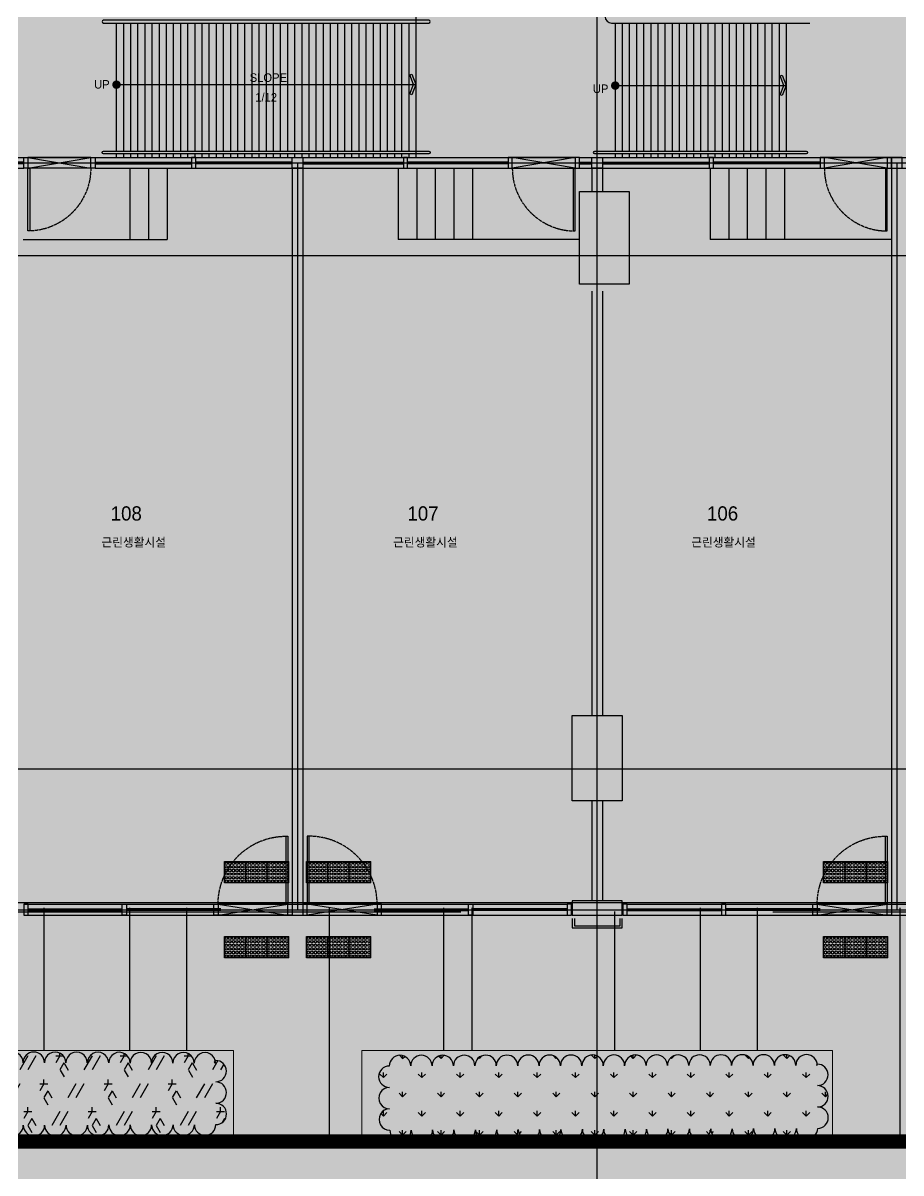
# Model space of a CAD drawing. Header units: millimetres. Extents: x -223175 to 287756, y -120611 to 352956.
# Drawn here: x 132575 to 144884, y 249763 to 265894 of the extents above; entities that cross this region are included whole.
import ezdxf
from ezdxf.enums import TextEntityAlignment as Align

# ---------------------------------------------------------------- set-up
doc = ezdxf.new("R2010")
doc.units = ezdxf.units.MM
doc.header["$LTSCALE"] = 50
for name, pattern in [('CENTER2', [1.125, 0.75, -0.125, 0.125, -0.125]), ('XREF 평면도$0$CEN', [62, 60, -1, 0, -1]), ('XREF 평면도$0$CENTER', [50.8, 31.75, -6.35, 6.35, -6.35]), ('XREF 평면도$0$DASHEDX2', [38.1, 25.4, -12.7]), ('XREF 평면도$0$HIDDEN', [0.375, 0.25, -0.125]), ('XREF 평면도$0$PHANTOM', [25, 20, -1, 1, -1, 1, -1])]:
    doc.linetypes.add(name, pattern=pattern)
for name, color, linetype in [('A-TEXT-1', 3, 'Continuous'), ('I-CL-OPEN', 1, 'Continuous'), ('I-FL-DOOR', 4, 'Continuous'), ('I-SOLID(제외영역)', 253, 'Continuous'), ('XREF 평면도$0$0-조경ha', 251, 'Continuous'), ('XREF 평면도$0$_관목_Out', 8, 'Continuous'), ('XREF 평면도$0$_관목_Plant', 42, 'Continuous'), ('XREF 평면도$0$A_GE_SYM', 7, 'Continuous'), ('XREF 평면도$0$CEN', 1, 'XREF 평면도$0$CEN'), ('XREF 평면도$0$CENTER', 14, 'XREF 평면도$0$CENTER'), ('XREF 평면도$0$CON', 2, 'Continuous'), ('XREF 평면도$0$F_HAT', 8, 'Continuous'), ('XREF 평면도$0$FIN', 11, 'Continuous'), ('XREF 평면도$0$SITE', 1, 'XREF 평면도$0$PHANTOM'), ('XREF 평면도$0$STAIR', 5, 'Continuous'), ('XREF 평면도$0$wal1', 4, 'Continuous'), ('XREF 평면도$0$WG', 4, 'Continuous'), ('XREF 평면도$0$WID', 4, 'Continuous'), ('XREF 평면도$0$건축한계선', 2, 'XREF 평면도$0$DASHEDX2'), ('XREF 평면도$0$재료분리대', 9, 'Continuous'), ('XREF 평면도$0$점자경고블럭', 7, 'Continuous'), ('XREF 평면도$0$점자블럭', 8, 'Continuous'), ('XREF 평면도$0$점자유도블럭', 7, 'Continuous'), ('XREF 평면도$0$타일', 8, 'Continuous')]:
    doc.layers.add(name, color=color, linetype=linetype)
doc.layers.add('XREF 평면도$0$0-조경pl', color=6, linetype='Continuous', lineweight=0)
doc.styles.add('YE-TEXT', font='HY울릉도l.ttf')

# ---------------------------------------------------------------- blocks, each defined once
blk = doc.blocks.new('XREF 평면도$0$1층조경')
at = {"layer": 'XREF 평면도$0$_관목_Plant'}
h = blk.add_hatch(dxfattribs=at)
h.set_pattern_fill('HWANGMAE', color=256, scale=600, style=0)
h.set_pattern_definition([(240, (-71433.1, -101284.7), (675, -389.7114), [112.5, -337.5]), (300, (-71433.13, -101284.68), (675, -389.71143), [112.5, -787.3728]), (0, (-71489.38, -101284.68), (225, 389.71143), [112.5, -787.5]), (90, (-71433.13, -101284.68), (-225, 1169.13428), [60, -1498.8449]), (300, (-71489.44, -101382.2), (675, -389.71143), [112.5, -787.3728]), (240, (-71376.8, -101382.2), (675, -389.7114), [112.5, -337.5]), (240, (-70983.1, -101284.7), (675, -389.7114), [225.1269, -224.8728]), (240, (-70870.5, -101284.7), (675, -389.7114), [225.1269, -224.8728])])
edge = h.paths.add_edge_path()
edge.add_arc((63693, 149918), 150, 359.8265, 179.8265)
edge.add_arc((63393, 149919), 150, 359.8265, 179.8265)
edge.add_arc((63093, 149920), 150, 359.8265, 179.8265)
edge.add_arc((62793, 149920), 150, 359.8265, 179.8265)
edge.add_arc((62493, 149921), 150, 359.8265, 179.8265)
edge.add_arc((62193, 149922), 150, 359.8265, 179.8265)
edge.add_arc((61893, 149923), 150, 359.8265, 179.8265)
edge.add_arc((61593, 149924), 150, 359.8265, 179.8265)
edge.add_arc((61293, 149925), 150, 359.8265, 179.8265)
edge.add_arc((60993, 149926), 150, 359.8265, 179.8265)
edge.add_arc((60693, 149927), 150, 359.8265, 179.8265)
edge.add_arc((60393, 149928), 150, 359.8265, 179.8265)
edge.add_arc((60093, 149929), 150, 359.8265, 179.8265)
edge.add_arc((59793, 149930), 150, 359.8265, 179.8265)
edge.add_arc((59493, 149930), 150, 359.8265, 179.8265)
edge.add_arc((59193, 149931), 150, 359.8265, 179.8265)
edge.add_arc((58893, 149932), 150, 359.8265, 179.8265)
edge.add_arc((58593, 149933), 150, 359.8265, 179.8265)
edge.add_arc((58293, 149934), 150, 359.8265, 179.8265)
edge.add_arc((57993, 149935), 150, 359.8265, 179.8265)
edge.add_arc((57693, 149936), 150, 359.8265, 179.8265)
edge.add_arc((57543, 149786), 150, 90.168, 270.168)
edge.add_arc((57544, 149486), 150, 90.168, 270.168)
edge.add_arc((57545, 149186), 150, 90.168, 270.168)
edge.add_arc((57695, 149037), 150, 180.1918, 0.1918)
edge.add_arc((57995, 149038), 150, 180.1918, 0.1918)
edge.add_arc((58295, 149039), 150, 180.1918, 0.1918)
edge.add_arc((58595, 149040), 150, 180.1918, 0.1918)
edge.add_arc((58895, 149041), 150, 180.1918, 0.1918)
edge.add_arc((59195, 149042), 150, 180.1918, 0.1918)
edge.add_arc((59495, 149043), 150, 180.1918, 0.1918)
edge.add_arc((59795, 149044), 150, 180.1918, 0.1918)
edge.add_arc((60095, 149045), 150, 180.1918, 0.1918)
edge.add_arc((60395, 149046), 150, 180.1918, 0.1918)
edge.add_arc((60695, 149047), 150, 180.1918, 0.1918)
edge.add_arc((60995, 149048), 150, 180.1918, 0.1918)
edge.add_arc((61295, 149049), 150, 180.1918, 0.1918)
edge.add_arc((61595, 149050), 150, 180.1918, 0.1918)
edge.add_arc((61895, 149051), 150, 180.1918, 0.1918)
edge.add_arc((62195, 149052), 150, 180.1918, 0.1918)
edge.add_arc((62495, 149053), 150, 180.1918, 0.1918)
edge.add_arc((62795, 149054), 150, 180.1918, 0.1918)
edge.add_arc((63095, 149055), 150, 180.1918, 0.1918)
edge.add_arc((63395, 149056), 150, 180.1918, 0.1918)
edge.add_arc((63695, 149057), 150, 180.1918, 0.1918)
edge.add_arc((63845, 149207), 150, 270.1754, 90.1754)
edge.add_arc((63844, 149507), 150, 270.1754, 90.1754)
edge.add_arc((63843, 149807), 150, 270.1754, 90.1754)
edge.add_arc((63843, 149937), 20.1, 90.1754, 270.1754)
h = blk.add_hatch(dxfattribs=at)
h.set_pattern_fill('GRASS', color=256, scale=15, style=0)
h.set_pattern_definition([(90, (-71433.13, -101284.68), (-269.4075, 269.4075), [71.4375, -467.3775]), (45, (-71433.13, -101284.68), (-269.4077, 269.4077), [71.4375, -309.5625]), (135, (-71433.13, -101284.68), (-269.4077, -269.4077), [71.4375, -309.5625])])
edge = h.paths.add_edge_path()
edge.add_arc((72127, 149888), 150, 0.0866, 180.0866)
edge.add_arc((71827, 149888), 150, 0.0866, 180.0866)
edge.add_arc((71527, 149887), 150, 0.0866, 180.0866)
edge.add_arc((71227, 149887), 150, 0.0866, 180.0866)
edge.add_arc((70927, 149887), 150, 0.0866, 180.0866)
edge.add_arc((70627, 149886), 150, 0.0866, 180.0866)
edge.add_arc((70327, 149886), 150, 0.0866, 180.0866)
edge.add_arc((70027, 149885), 150, 0.0866, 180.0866)
edge.add_arc((69727, 149885), 150, 0.0866, 180.0866)
edge.add_arc((69427, 149884), 150, 0.0866, 180.0866)
edge.add_arc((69127, 149884), 150, 0.0866, 180.0866)
edge.add_arc((68827, 149883), 150, 0.0866, 180.0866)
edge.add_arc((68527, 149883), 150, 0.0866, 180.0866)
edge.add_arc((68227, 149882), 150, 0.0866, 180.0866)
edge.add_arc((67927, 149882), 150, 0.0866, 180.0866)
edge.add_arc((67627, 149882), 150, 0.0866, 180.0866)
edge.add_arc((67327, 149881), 150, 0.0866, 180.0866)
edge.add_arc((67027, 149881), 150, 0.0866, 180.0866)
edge.add_arc((66727, 149880), 150, 0.0866, 180.0866)
edge.add_arc((66427, 149880), 150, 0.0866, 180.0866)
edge.add_arc((66278, 149729), 150, 90.3993, 270.3993)
edge.add_arc((66281, 149429), 150, 90.3993, 270.3993)
edge.add_arc((66283, 149129), 150, 90.3993, 270.3993)
edge.add_arc((66434, 148980), 150, 180.245, 0.245)
edge.add_arc((66734, 148981), 150, 180.245, 0.245)
edge.add_arc((67034, 148983), 150, 180.245, 0.245)
edge.add_arc((67334, 148984), 150, 180.245, 0.245)
edge.add_arc((67634, 148985), 150, 180.245, 0.245)
edge.add_arc((67934, 148987), 150, 180.245, 0.245)
edge.add_arc((68234, 148988), 150, 180.245, 0.245)
edge.add_arc((68534, 148989), 150, 180.245, 0.245)
edge.add_arc((68834, 148990), 150, 180.245, 0.245)
edge.add_arc((69134, 148992), 150, 180.245, 0.245)
edge.add_arc((69434, 148993), 150, 180.245, 0.245)
edge.add_arc((69734, 148994), 150, 180.245, 0.245)
edge.add_arc((70034, 148996), 150, 180.245, 0.245)
edge.add_arc((70334, 148997), 150, 180.245, 0.245)
edge.add_arc((70634, 148998), 150, 180.245, 0.245)
edge.add_arc((70934, 148999), 150, 180.245, 0.245)
edge.add_arc((71234, 149001), 150, 180.245, 0.245)
edge.add_arc((71534, 149002), 150, 180.245, 0.245)
edge.add_arc((71834, 149003), 150, 180.245, 0.245)
edge.add_arc((72134, 149005), 150, 180.245, 0.245)
edge.add_arc((72283, 149155), 150, 270.4037, 90.4037)
edge.add_arc((72280, 149455), 150, 270.4037, 90.4037)
edge.add_arc((72278, 149755), 150, 270.4037, 90.4037)
edge.add_arc((72277, 149897), 8.29, 90.4037, 270.4037)
at = {"layer": 'XREF 평면도$0$0-조경ha'}
for p, q in [((61436, 152097), (61436, 150097)), ((62636, 152097), (62636, 150097)), ((63436, 152097), (63436, 150097)), ((65436, 152097), (65436, 148820)), ((67036, 152097), (67036, 150097)), ((67436, 152097), (67436, 150097)), ((69436, 152047), (69436, 150097)), ((70636, 152097), (70636, 150097)), ((71436, 152097), (71436, 150097)), ((73436, 152097), (73436, 148820))]:
    blk.add_line(p, q, dxfattribs=at)
at = {"layer": 'XREF 평면도$0$0-조경pl'}
for points in [[(57354, 148820), (64092, 148820), (64092, 150097), (57354, 150097)], [(65892, 148820), (72492, 148820), (72492, 150097), (65892, 150097)]]:
    blk.add_lwpolyline(points, close=True, dxfattribs=at)
at = {"layer": 'XREF 평면도$0$_관목_Out'}
blk.add_lwpolyline([(60845, 149047, 1), (61145, 149048, 1), (61445, 149049, 1), (61745, 149050, 1), (62045, 149051, 1), (62345, 149052, 1), (62645, 149053, 1), (62945, 149054, 1), (63245, 149055, 1), (63545, 149056, 1), (63845, 149057, 1), (63845, 149057, 1), (63845, 149357, 1), (63844, 149657, 1), (63843, 149957, 1), (63843, 149917, 1), (63543, 149918, 1), (63243, 149919, 1), (62943, 149920, 1), (62643, 149921, 1), (62343, 149922, 1), (62043, 149923, 1), (61743, 149924, 1), (61443, 149925, 1), (61143, 149925, 1), (60843, 149926, 1)], format="xyb", dxfattribs=at)
blk.add_lwpolyline([(72277, 149889, 1), (71977, 149888, 1), (71677, 149888, 1), (71377, 149887, 1), (71077, 149887, 1), (70777, 149886, 1), (70477, 149886, 1), (70177, 149885, 1), (69877, 149885, 1), (69577, 149884, 1), (69277, 149884, 1), (68977, 149884, 1), (68677, 149883, 1), (68377, 149883, 1), (68077, 149882, 1), (67777, 149882, 1), (67477, 149881, 1), (67177, 149881, 1), (66877, 149880, 1), (66577, 149880, 1), (66277, 149879, 1), (66277, 149879, 1), (66279, 149579, 1), (66282, 149279, 1), (66284, 148980, 1), (66284, 148980, 1), (66584, 148981, 1), (66884, 148982, 1), (67184, 148983, 1), (67484, 148985, 1), (67784, 148986, 1), (68084, 148987, 1), (68384, 148988, 1), (68684, 148990, 1), (68984, 148991, 1), (69284, 148992, 1), (69584, 148994, 1), (69884, 148995, 1), (70184, 148996, 1), (70484, 148997, 1), (70784, 148999, 1), (71084, 149000, 1), (71384, 149001, 1), (71684, 149003, 1), (71984, 149004, 1), (72284, 149005, 1), (72284, 149005, 1), (72281, 149305, 1), (72279, 149605, 1), (72277, 149905, 1)], format="xyb", close=True, dxfattribs=at)
blk = doc.blocks.new('XREF 평면도$0$2층근생문')
at = {"layer": 'I-CL-OPEN'}
blk.add_lwpolyline([(0, 60), (0, 1040), (150, 60), (150, 1040), (0, 60)], dxfattribs=at)
at = {"layer": 'I-FL-DOOR', "color": 4, "linetype": 'Continuous'}
blk.add_lwpolyline([(0, 85), (-955, 85), (-955, 60), (0, 60), (0, 85)], dxfattribs=at)
at = {"layer": 'I-FL-DOOR', "color": 1, "linetype": 'CENTER2', "lineweight": -3}
blk.add_arc((0, 85), 955, 90, 180, dxfattribs=at)
at = {"layer": 'XREF 평면도$0$WID'}
for points in [[(0, 1100), (0, 1040), (150, 1040), (150, 1100)], [(0, 60), (0, 0), (150, 0), (150, 60)]]:
    blk.add_lwpolyline(points, close=True, dxfattribs=at)
at = {"layer": 'XREF 평면도$0$재료분리대'}
for p, q in [((0, 1040), (0, 60)), ((150, 60), (150, 1040))]:
    blk.add_line(p, q, dxfattribs=at)
blk = doc.blocks.new('XREF 평면도$0$A$C19973816')
at = {"layer": 'XREF 평면도$0$점자경고블럭', "color": 12}
for p, q in [((0, 300), (0, 0)), ((0, 300), (300, 300)), ((300, 300), (300, 0)), ((300, 0), (0, 0))]:
    blk.add_line(p, q, dxfattribs=at)
at = {"layer": 'XREF 평면도$0$점자경고블럭', "color": 253}
for centre in [(25, 275), (25, 225), (25, 175), (75, 275), (75, 225), (75, 175), (125, 275), (125, 225), (125, 175), (175, 275), (175, 225), (175, 175), (225, 275), (225, 225), (225, 175), (275, 275), (275, 225), (275, 175), (25, 125), (25, 75), (25, 25), (75, 125), (75, 75), (75, 25), (125, 125), (125, 75), (125, 25), (175, 125), (175, 75), (175, 25), (225, 125), (225, 75), (225, 25), (275, 125), (275, 75), (275, 25)]:
    blk.add_circle(centre, 17.5, dxfattribs=at)
blk = doc.blocks.new('XREF 평면도$0$장애인점자블럭')
at = {"layer": 'XREF 평면도$0$점자유도블럭', "xscale": -1, "rotation": 180}
blk.add_blockref('XREF 평면도$0$A$C19973816', (0, 0), dxfattribs=at)
blk = doc.blocks.new('XREF 평면도$0$근생문')
at = {"layer": 'I-CL-OPEN'}
blk.add_lwpolyline([(127404, 231303), (128284, 231303), (127404, 231153), (128284, 231153), (127404, 231303)], dxfattribs=at)
at = {"layer": 'I-FL-DOOR', "color": 4, "linetype": 'Continuous'}
blk.add_lwpolyline([(128259, 231153), (128259, 230273), (128284, 230273), (128284, 231153), (128259, 231153)], dxfattribs=at)
at = {"layer": 'I-FL-DOOR', "color": 1, "linetype": 'CENTER2', "lineweight": -3}
blk.add_arc((128284, 231153), 880, 180, 268.3721, dxfattribs=at)
at = {"layer": 'XREF 평면도$0$WID'}
for points in [[(127344, 231153), (127404, 231153), (127404, 231303), (127344, 231303)], [(128284, 231153), (128344, 231153), (128344, 231303), (128284, 231303)]]:
    blk.add_lwpolyline(points, close=True, dxfattribs=at)
at = {"layer": 'XREF 평면도$0$재료분리대'}
for p, q in [((128284, 231303), (127404, 231303)), ((127404, 231153), (128284, 231153))]:
    blk.add_line(p, q, dxfattribs=at)

msp = doc.modelspace()

# ---------------------------------------------------------------- hatches: boundary and pattern name
at = {"layer": 'I-SOLID(제외영역)', "ltscale": 0.5}
h = msp.add_hatch(color=253, dxfattribs=at)
h.dxf.hatch_style = 1
h.paths.add_polyline_path([(107817.9932, 312724.6809), (107817.9932, 244617.0602), (184614.5896, 244617.0602), (184614.5896, 312724.6809)])
h.paths.add_polyline_path([(143274.9138, 271631.6924), (140474.9138, 271631.6924), (140474.9138, 278831.6924), (143274.9138, 278831.6924), (143274.9138, 284356.6924), (147974.9138, 284356.6924), (147974.9138, 283111.6924), (148824.9138, 283111.6924), (148824.9138, 278581.6924), (146104.9138, 278581.6924), (146104.9138, 278331.6924), (154149.9138, 278331.6924), (154149.9138, 276381.6924), (166174.9138, 276381.6924), (166174.9138, 273881.6924), (154149.9138, 273881.6924), (154149.9138, 272131.6924), (145764.9138, 272131.6924), (145764.9138, 271881.6924), (148624.9138, 271881.6924), (148574.9138, 271756.6924), (148574.9138, 267351.6924), (147974.9138, 267351.6924), (147974.9138, 266231.6924), (145564.9138, 266231.6924), (145564.9138, 265981.6924), (143274.9138, 265981.6924), (143274.9138, 266231.6924)], flags=16)
h.paths.add_polyline_path([(132374.9138, 271631.6924), (137044.9138, 271631.6924), (137044.9138, 270991.6924), (137274.9138, 270991.6924), (137274.9138, 269231.6924), (138074.9138, 269231.6924), (138074.9138, 265981.6924), (133724.9138, 265981.6924), (133724.9138, 269031.6924), (132374.9138, 269031.6924)], flags=16)
at = {"layer": 'XREF 평면도$0$A_GE_SYM'}
for points in [[(133885.5362, 265088.6206, 1), (133885.5362, 264968.6206, 1)], [(138051.3952, 265031.6924), (137998.0736, 265164.9964), (138024.8138, 265175.6924), (138082.4138, 265031.6924), (138024.8138, 264887.6924), (137998.0736, 264898.3885)], [(140878.0362, 265076.1206, 1), (140878.0362, 264956.1206, 1)], [(143243.8952, 265019.1924), (143190.5736, 265152.4964), (143217.3138, 265163.1924), (143274.9138, 265019.1924), (143217.3138, 264875.1924), (143190.5736, 264885.8885)]]:
    msp.add_hatch(color=256, dxfattribs=at).paths.add_polyline_path(points)
at = {"layer": 'XREF 평면도$0$F_HAT', "ltscale": 10}
h = msp.add_hatch(dxfattribs=at)
h.set_pattern_fill('EARTH', color=256, scale=200, style=0)
h.set_pattern_definition([(0, (-162118.8, 210702.1), (1270, 1270), [1270, -1270]), (0, (-162118.8, 211178.4), (1270, 1270), [1270, -1270]), (0, (-162118.8, 211654.6), (1270, 1270), [1270, -1270]), (90, (-161960.1, 211813.4), (-1270, 1270), [1270, -1270]), (90, (-161483.8, 211813.4), (-1270, 1270), [1270, -1270]), (90, (-161007.6, 211813.4), (-1270, 1270), [1270, -1270])])
edge = h.paths.add_edge_path()
edge.add_arc((122303.7168, 296707.3663), 6000, 90, 180, ccw=False)
edge.add_line((122303.7168, 302707.3663), (165827.6734, 302707.3663))
edge.add_arc((165827.6734, 296707.3663), 6000, 7.60009137, 90, ccw=False)
edge.add_line((171774.9654, 297500.9141), (172788.1157, 290234.6073))
edge.add_line((172788.1157, 290234.6073), (178227.6237, 258587.7343))
edge.add_line((178227.6237, 258587.7343), (179127.1938, 254142.4001))
edge.add_arc((169203.4195, 252731.001), 10023.6392, 270.05453158, 8.09454977, ccw=False)
edge.add_line((169212.9595, 242707.3663), (169212.9595, 242607.3663))
edge.add_line((169212.9595, 242607.3663), (122303.7168, 242607.3663))
edge.add_line((122303.7168, 247707.3663), (122303.7168, 242707.3663))
edge.add_arc((122303.7168, 248707.3663), 6000, 180, 270, ccw=False)
edge.add_line((116303.7168, 248707.3663), (116309.7336, 266200.3281))
edge.add_arc((122288.1993, 266344.9108), 5980.2137, 125.6384541, 181.385366, ccw=False)
edge.add_line((118803.7168, 271205.0896), (118803.7168, 254450.007))
edge.add_line((118803.7168, 254450.007), (123023.5841, 250204.7065))
edge.add_line((123023.5841, 250204.7065), (171064.5974, 250204.7065))
edge.add_line((171064.5974, 250204.7065), (176114.5896, 256405.3162))
edge.add_line((176114.5896, 256405.3162), (169292.7739, 297201.4016))
edge.add_line((169292.7739, 297201.4016), (165913.8508, 300207.3663))
edge.add_line((165913.8508, 300207.3663), (123023.5841, 300226.1632))
edge.add_line((123023.5841, 300226.1632), (118808.5174, 295969.5262))
edge.add_line((118808.5174, 295969.5262), (118803.7168, 279258.2952))
edge.add_arc((122339.6839, 284163.5339), 6046.8529, 183.43849468, 234.21385338, ccw=False)
edge.add_line((116303.7168, 283800.8616), (116303.7168, 296707.3663))

# ---------------------------------------------------------------- linework, layer by layer
for p, q in [((133882.4138, 265893.6924), (133882.4138, 264094.6924)), ((138082.4138, 265981.6924), (138082.4138, 264006.6924)), ((140874.9138, 265893.6924), (140874.9138, 264094.6924)), ((143274.9138, 265893.6924), (143274.9138, 264094.6924)), ((133882.4138, 265031.6924), (138082.4138, 265031.6924)), ((140874.9138, 265019.1924), (143274.9138, 265019.1924)), ((133882.4138, 264056.6924), (133882.4138, 264006.6924)), ((140874.9138, 264056.6924), (140874.9138, 264006.6924)), ((143274.9138, 264056.6924), (143274.9138, 264006.6924)), ((134074.9138, 263856.6924), (134074.9138, 262856.6924)), ((134334.9138, 263856.6924), (134334.9138, 262856.6924)), ((134594.9138, 263856.6924), (134594.9138, 262856.6924)), ((137834.9138, 263856.6924), (137834.9138, 262856.6924)), ((138094.9138, 263856.6924), (138094.9138, 262856.6924)), ((138354.9138, 263856.6924), (138354.9138, 262856.6924)), ((138614.9138, 263856.6924), (138614.9138, 262856.6924)), ((138874.9138, 263856.6924), (138874.9138, 262856.6924)), ((142209.9138, 263856.6924), (142209.9138, 262856.6924)), ((142469.9138, 263856.6924), (142469.9138, 262856.6924)), ((142729.9138, 263856.6924), (142729.9138, 262856.6924)), ((142989.9138, 263856.6924), (142989.9138, 262856.6924)), ((143249.9138, 263856.6924), (143249.9138, 262856.6924)), ((132574.9138, 262856.6924), (134594.9138, 262856.6924)), ((140374.9138, 262856.6924), (137834.9138, 262856.6924)), ((144749.9138, 262856.6924), (142209.9138, 262856.6924))]:
    msp.add_line(p, q)
at = {"color": 3, "linetype": 'XREF 평면도$0$HIDDEN', "ltscale": 700, "elevation": 0.0001}
msp.add_lwpolyline([(124684.9153, 297041.6924), (164964.9153, 297041.6924), (164964.9153, 294226.6924), (166664.9153, 294226.6924), (166664.9153, 256236.6924), (164964.9153, 256236.6924), (164964.9153, 253421.6924), (124684.9153, 253421.6924), (124684.9153, 256236.6924), (122984.9153, 256236.6924), (122984.9153, 294226.6924), (124684.9153, 294226.6924)], close=True, dxfattribs=at)
at = {"layer": 'XREF 평면도$0$A_GE_SYM'}
for p, q in [((137998.0736, 265164.9964), (138024.8138, 265175.6924)), ((138051.3952, 265031.6924), (137998.0736, 265164.9964)), ((137998.0736, 264898.3885), (138051.3952, 265031.6924)), ((138024.8138, 265175.6924), (138082.4138, 265031.6924)), ((138082.4138, 265031.6924), (138024.8138, 264887.6924)), ((143190.5736, 265152.4964), (143217.3138, 265163.1924)), ((143243.8952, 265019.1924), (143190.5736, 265152.4964)), ((143217.3138, 265163.1924), (143274.9138, 265019.1924)), ((138024.8138, 264887.6924), (137998.0736, 264898.3885)), ((143190.5736, 264885.8885), (143243.8952, 265019.1924)), ((143217.3138, 264875.1924), (143190.5736, 264885.8885)), ((143274.9138, 265019.1924), (143217.3138, 264875.1924))]:
    msp.add_line(p, q, dxfattribs=at)
at = {"layer": 'XREF 평면도$0$CEN', "color": 1, "ltscale": 300}
for p, q in [((140624.9138, 244704.7065), (140624.9138, 305726.1632)), ((140624.9138, 244704.7065), (140624.9138, 305726.1632)), ((113279.1227, 262631.6924), (181614.5896, 262631.6924)), ((113279.1227, 262631.6924), (181614.5896, 262631.6924)), ((113279.1227, 255431.6924), (181614.5896, 255431.6924)), ((113279.1227, 255431.6924), (181614.5896, 255431.6924)), ((113279.1227, 253556.6924), (181614.5896, 253556.6924))]:
    msp.add_line(p, q, dxfattribs=at)
at = {"layer": 'XREF 평면도$0$CENTER', "linetype": 'Continuous'}
for p, q in [((123549.9138, 263931.6924), (166099.9138, 263931.6924)), ((136424.9138, 263931.6924), (136424.9138, 253456.6924)), ((144824.9138, 263931.6924), (144824.9138, 253456.6924)), ((124899.5017, 253456.6924), (164749.9138, 253456.6924))]:
    msp.add_line(p, q, dxfattribs=at)
at = {"layer": 'XREF 평면도$0$CON'}
for points in [[(141074.9138, 263531.6924), (141074.9138, 262231.6924), (140374.9138, 262231.6924), (140374.9138, 263531.6924)], [(140274.9138, 256181.6924), (140974.9138, 256181.6924), (140974.9138, 254981.6924), (140274.9138, 254981.6924)], [(140274.9138, 253381.6924), (140974.9138, 253381.6924), (140974.9138, 253581.6924), (140274.9138, 253581.6924)]]:
    msp.add_lwpolyline(points, close=True, dxfattribs=at)
at = {"layer": 'XREF 평면도$0$FIN'}
for points in [[(140274.9138, 253331.6924), (140274.9138, 253201.6924), (140974.9138, 253201.6924), (140974.9138, 253331.6924)], [(140304.9138, 253331.6924), (140304.9138, 253231.6924), (140944.9138, 253231.6924), (140944.9138, 253331.6924)]]:
    msp.add_lwpolyline(points, dxfattribs=at)
at = {"layer": 'XREF 평면도$0$SITE', "color": 1, "ltscale": 300, "const_width": 200}
msp.add_lwpolyline([(123023.5841, 300226.1632), (118779.1227, 295981.7019), (118779.1227, 254449.1679), (123023.5841, 250204.7065), (171064.5974, 250204.7065), (176114.5896, 256405.3162, -0.0165654568), (169283.2711, 297268.2216), (165920.9421, 300226.1632)], format="xyb", close=True, dxfattribs=at)
at = {"layer": 'XREF 평면도$0$STAIR'}
msp.add_line((140824.9138, 265893.6924), (143605.9138, 265893.6924), dxfattribs=at)
for points in [[(133701.4138, 265893.6924), (138263.4138, 265893.6924, 1), (138263.4138, 265931.6924), (133701.4138, 265931.6924, 1)], [(133701.4138, 264094.6924), (138263.4138, 264094.6924, -1), (138263.4138, 264056.6924), (133701.4138, 264056.6924, -1)], [(140593.9138, 264094.6924), (143555.9138, 264094.6924, -1), (143555.9138, 264056.6924), (140593.9138, 264056.6924, -1)]]:
    msp.add_lwpolyline(points, format="xyb", close=True, dxfattribs=at)
msp.add_arc((140824.9138, 265981.6924), 88, 180, 270, dxfattribs=at)
at = {"layer": 'XREF 평면도$0$wal1', "linetype": 'XREF 평면도$0$HIDDEN', "ltscale": 1000}
for p, q in [((136349.9138, 263856.6924), (136349.9138, 253531.6924)), ((136499.9138, 263856.6924), (136499.9138, 253531.6924)), ((140549.9138, 263856.6924), (140549.9138, 263531.6924)), ((140699.9138, 263856.6924), (140699.9138, 263531.6924)), ((144749.9138, 263856.6924), (144749.9138, 253531.6924)), ((140549.9138, 262131.6924), (140549.9138, 256181.6924)), ((140699.9138, 262131.6924), (140699.9138, 256181.6924)), ((140549.9138, 254981.6924), (140549.9138, 253581.6924)), ((140699.9138, 254981.6924), (140699.9138, 253581.6924))]:
    msp.add_line(p, q, dxfattribs=at)
at = {"layer": 'XREF 평면도$0$WG', "color": 105}
for p, q in [((132584.9138, 263943.6924), (132299.9138, 263943.6924)), ((132584.9138, 263919.6924), (132299.9138, 263919.6924)), ((133584.9138, 263943.6924), (134937.4138, 263943.6924)), ((133584.9138, 263919.6924), (134937.4138, 263919.6924)), ((136349.9138, 263943.6924), (134997.4138, 263943.6924)), ((136349.9138, 263919.6924), (134997.4138, 263919.6924)), ((136499.9138, 263943.6924), (137907.4138, 263943.6924)), ((136499.9138, 263919.6924), (137907.4138, 263919.6924)), ((139374.9138, 263943.6924), (137967.4138, 263943.6924)), ((139374.9138, 263919.6924), (137967.4138, 263919.6924)), ((140374.9138, 263943.6924), (140549.9138, 263943.6924)), ((140374.9138, 263919.6924), (140549.9138, 263919.6924)), ((140699.9138, 263943.6924), (142194.9138, 263943.6924)), ((140699.9138, 263919.6924), (142194.9138, 263919.6924)), ((143749.9138, 263943.6924), (142254.9138, 263943.6924)), ((143749.9138, 263919.6924), (142254.9138, 263919.6924)), ((132644.9138, 253468.6924), (133967.4138, 253468.6924)), ((132644.9138, 253444.6924), (133967.4138, 253444.6924)), ((135349.9138, 253468.6924), (134027.4138, 253468.6924)), ((135349.9138, 253444.6924), (134027.4138, 253444.6924)), ((137499.9138, 253468.6924), (138822.4138, 253468.6924)), ((137499.9138, 253444.6924), (138822.4138, 253444.6924)), ((140204.9138, 253468.6924), (138882.4138, 253468.6924)), ((140204.9138, 253444.6924), (138882.4138, 253444.6924)), ((141044.9138, 253468.6924), (142367.4138, 253468.6924)), ((141044.9138, 253444.6924), (142367.4138, 253444.6924)), ((143749.9138, 253468.6924), (142427.4138, 253468.6924)), ((143749.9138, 253444.6924), (142427.4138, 253444.6924))]:
    msp.add_line(p, q, dxfattribs=at)
at = {"layer": 'XREF 평면도$0$WID'}
for p, q in [((123624.9138, 264006.6924), (132584.9138, 264006.6924)), ((133584.9138, 264006.6924), (140314.9138, 264006.6924)), ((140374.9138, 264006.6924), (148949.9138, 264006.6924)), ((123624.9138, 263856.6924), (132584.9138, 263856.6924)), ((133584.9138, 263856.6924), (140314.9138, 263856.6924)), ((140374.9138, 263856.6924), (148949.9138, 263856.6924)), ((132584.9138, 253531.6924), (140204.9138, 253531.6924)), ((141044.9138, 253531.6924), (148604.9138, 253531.6924)), ((132584.9138, 253381.6924), (140204.9138, 253381.6924)), ((141044.9138, 253381.6924), (148604.9138, 253381.6924))]:
    msp.add_line(p, q, dxfattribs=at)
for points in [[(134937.4138, 264006.6924), (134937.4138, 263856.6924), (134997.4138, 263856.6924), (134997.4138, 264006.6924)], [(136499.9138, 263856.6924), (136349.9138, 263856.6924), (136349.9138, 264006.6924), (136499.9138, 264006.6924)], [(137907.4138, 264006.6924), (137907.4138, 263856.6924), (137967.4138, 263856.6924), (137967.4138, 264006.6924)], [(140699.9138, 263856.6924), (140549.9138, 263856.6924), (140549.9138, 264006.6924), (140699.9138, 264006.6924)], [(142194.9138, 264006.6924), (142194.9138, 263856.6924), (142254.9138, 263856.6924), (142254.9138, 264006.6924)], [(144749.9138, 263856.6924), (144899.9138, 263856.6924), (144899.9138, 264006.6924), (144749.9138, 264006.6924)], [(132584.9138, 253531.6924), (132584.9138, 253381.6924), (132644.9138, 253381.6924), (132644.9138, 253531.6924)], [(134027.4138, 253531.6924), (134027.4138, 253381.6924), (133967.4138, 253381.6924), (133967.4138, 253531.6924)], [(138882.4138, 253531.6924), (138882.4138, 253381.6924), (138822.4138, 253381.6924), (138822.4138, 253531.6924)], [(140204.9138, 253531.6924), (140204.9138, 253381.6924), (140264.9138, 253381.6924), (140264.9138, 253531.6924)], [(140984.9138, 253531.6924), (140984.9138, 253381.6924), (141044.9138, 253381.6924), (141044.9138, 253531.6924)], [(142367.4138, 253531.6924), (142367.4138, 253381.6924), (142427.4138, 253381.6924), (142427.4138, 253531.6924)]]:
    msp.add_lwpolyline(points, close=True, dxfattribs=at)
at = {"layer": 'XREF 평면도$0$건축한계선', "color": 2, "linetype": 'XREF 평면도$0$DASHEDX2', "ltscale": 30, "const_width": 1, "flags": 128}
msp.add_lwpolyline([(124266.2248, 297226.1632), (121779.1227, 294739.0612), (121779.1227, 255691.8086), (124266.2248, 253204.7065), (169638.8274, 253204.7065), (172895.2629, 257203.1058, -0.0155536727), (166459.1969, 295756.9813), (164789.1595, 297226.1632)], format="xyb", close=True, dxfattribs=at)
at = {"layer": 'XREF 평면도$0$타일'}
for p, q in [((133982.4138, 265893.6924), (133982.4138, 264094.6924)), ((134082.4138, 265893.6924), (134082.4138, 264094.6924)), ((134182.4138, 265893.6924), (134182.4138, 264094.6924)), ((134282.4138, 265893.6924), (134282.4138, 264094.6924)), ((134382.4138, 265893.6924), (134382.4138, 264094.6924)), ((134482.4138, 265893.6924), (134482.4138, 264094.6924)), ((134582.4138, 265893.6924), (134582.4138, 264094.6924)), ((134682.4138, 265893.6924), (134682.4138, 264094.6924)), ((134782.4138, 265893.6924), (134782.4138, 264094.6924)), ((134882.4138, 265893.6924), (134882.4138, 264094.6924)), ((134982.4138, 265893.6924), (134982.4138, 264094.6924)), ((135082.4138, 265893.6924), (135082.4138, 264094.6924)), ((135182.4138, 265893.6924), (135182.4138, 264094.6924)), ((135282.4138, 265893.6924), (135282.4138, 264094.6924)), ((135382.4138, 265893.6924), (135382.4138, 264094.6924)), ((135482.4138, 265893.6924), (135482.4138, 264094.6924)), ((135582.4138, 265893.6924), (135582.4138, 264094.6924)), ((135682.4138, 265893.6924), (135682.4138, 264094.6924)), ((135782.4138, 265893.6924), (135782.4138, 264094.6924)), ((135882.4138, 265893.6924), (135882.4138, 264094.6924)), ((135982.4138, 265893.6924), (135982.4138, 264094.6924)), ((136082.4138, 265893.6924), (136082.4138, 264094.6924)), ((136182.4138, 265893.6924), (136182.4138, 264094.6924)), ((136282.4138, 265893.6924), (136282.4138, 264094.6924)), ((136382.4138, 265893.6924), (136382.4138, 264094.6924)), ((136482.4138, 265893.6924), (136482.4138, 264094.6924)), ((136582.4138, 265893.6924), (136582.4138, 264094.6924)), ((136682.4138, 265893.6924), (136682.4138, 264094.6924)), ((136782.4138, 265893.6924), (136782.4138, 264094.6924)), ((136882.4138, 265893.6924), (136882.4138, 264094.6924)), ((136982.4138, 265893.6924), (136982.4138, 264094.6924)), ((137082.4138, 265893.6924), (137082.4138, 264094.6924)), ((137182.4138, 265893.6924), (137182.4138, 264094.6924)), ((137282.4138, 265893.6924), (137282.4138, 264094.6924)), ((137382.4138, 265893.6924), (137382.4138, 264094.6924)), ((137482.4138, 265893.6924), (137482.4138, 264094.6924)), ((137582.4138, 265893.6924), (137582.4138, 264094.6924)), ((137682.4138, 265893.6924), (137682.4138, 264094.6924)), ((137782.4138, 265893.6924), (137782.4138, 264094.6924)), ((137882.4138, 265893.6924), (137882.4138, 264094.6924)), ((137982.4138, 265893.6924), (137982.4138, 264094.6924)), ((140974.9138, 265893.6924), (140974.9138, 264094.6924)), ((141074.9138, 265893.6924), (141074.9138, 264094.6924)), ((141174.9138, 265893.6924), (141174.9138, 264094.6924)), ((141274.9138, 265893.6924), (141274.9138, 264094.6924)), ((141374.9138, 265893.6924), (141374.9138, 264094.6924)), ((141474.9138, 265893.6924), (141474.9138, 264094.6924)), ((141574.9138, 265893.6924), (141574.9138, 264094.6924)), ((141674.9138, 265893.6924), (141674.9138, 264094.6924)), ((141774.9138, 265893.6924), (141774.9138, 264094.6924)), ((141874.9138, 265893.6924), (141874.9138, 264094.6924)), ((141974.9138, 265893.6924), (141974.9138, 264094.6924)), ((142074.9138, 265893.6924), (142074.9138, 264094.6924)), ((142174.9138, 265893.6924), (142174.9138, 264094.6924)), ((142274.9138, 265893.6924), (142274.9138, 264094.6924)), ((142374.9138, 265893.6924), (142374.9138, 264094.6924)), ((142474.9138, 265893.6924), (142474.9138, 264094.6924)), ((142574.9138, 265893.6924), (142574.9138, 264094.6924)), ((142674.9138, 265893.6924), (142674.9138, 264094.6924)), ((142774.9138, 265893.6924), (142774.9138, 264094.6924)), ((142874.9138, 265893.6924), (142874.9138, 264094.6924)), ((142974.9138, 265893.6924), (142974.9138, 264094.6924)), ((143074.9138, 265893.6924), (143074.9138, 264094.6924)), ((143174.9138, 265893.6924), (143174.9138, 264094.6924)), ((133982.4138, 264056.6924), (133982.4138, 264006.6924)), ((134082.4138, 264056.6924), (134082.4138, 264006.6924)), ((134182.4138, 264056.6924), (134182.4138, 264006.6924)), ((134282.4138, 264056.6924), (134282.4138, 264006.6924)), ((134382.4138, 264056.6924), (134382.4138, 264006.6924)), ((134482.4138, 264056.6924), (134482.4138, 264006.6924)), ((134582.4138, 264056.6924), (134582.4138, 264006.6924)), ((134682.4138, 264056.6924), (134682.4138, 264006.6924)), ((134782.4138, 264056.6924), (134782.4138, 264006.6924)), ((134882.4138, 264056.6924), (134882.4138, 264006.6924)), ((134982.4138, 264056.6924), (134982.4138, 264006.6924)), ((135082.4138, 264056.6924), (135082.4138, 264006.6924)), ((135182.4138, 264056.6924), (135182.4138, 264006.6924)), ((135282.4138, 264056.6924), (135282.4138, 264006.6924)), ((135382.4138, 264056.6924), (135382.4138, 264006.6924)), ((135482.4138, 264056.6924), (135482.4138, 264006.6924)), ((135582.4138, 264056.6924), (135582.4138, 264006.6924)), ((135682.4138, 264056.6924), (135682.4138, 264006.6924)), ((135782.4138, 264056.6924), (135782.4138, 264006.6924)), ((135882.4138, 264056.6924), (135882.4138, 264006.6924)), ((135982.4138, 264056.6924), (135982.4138, 264006.6924)), ((136082.4138, 264056.6924), (136082.4138, 264006.6924)), ((136182.4138, 264056.6924), (136182.4138, 264006.6924)), ((136282.4138, 264056.6924), (136282.4138, 264006.6924)), ((136382.4138, 264056.6924), (136382.4138, 264006.6924)), ((136482.4138, 264056.6924), (136482.4138, 264006.6924)), ((136582.4138, 264056.6924), (136582.4138, 264006.6924)), ((136682.4138, 264056.6924), (136682.4138, 264006.6924)), ((136782.4138, 264056.6924), (136782.4138, 264006.6924)), ((136882.4138, 264056.6924), (136882.4138, 264006.6924)), ((136982.4138, 264056.6924), (136982.4138, 264006.6924)), ((137082.4138, 264056.6924), (137082.4138, 264006.6924)), ((137182.4138, 264056.6924), (137182.4138, 264006.6924)), ((137282.4138, 264056.6924), (137282.4138, 264006.6924)), ((137382.4138, 264056.6924), (137382.4138, 264006.6924)), ((137482.4138, 264056.6924), (137482.4138, 264006.6924)), ((137582.4138, 264056.6924), (137582.4138, 264006.6924)), ((137682.4138, 264056.6924), (137682.4138, 264006.6924)), ((137782.4138, 264056.6924), (137782.4138, 264006.6924)), ((137882.4138, 264056.6924), (137882.4138, 264006.6924)), ((137982.4138, 264056.6924), (137982.4138, 264006.6924)), ((140974.9138, 264056.6924), (140974.9138, 264006.6924)), ((141074.9138, 264056.6924), (141074.9138, 264006.6924)), ((141174.9138, 264056.6924), (141174.9138, 264006.6924)), ((141274.9138, 264056.6924), (141274.9138, 264006.6924)), ((141374.9138, 264056.6924), (141374.9138, 264006.6924)), ((141474.9138, 264056.6924), (141474.9138, 264006.6924)), ((141574.9138, 264056.6924), (141574.9138, 264006.6924)), ((141674.9138, 264056.6924), (141674.9138, 264006.6924)), ((141774.9138, 264056.6924), (141774.9138, 264006.6924)), ((141874.9138, 264056.6924), (141874.9138, 264006.6924)), ((141974.9138, 264056.6924), (141974.9138, 264006.6924)), ((142074.9138, 264056.6924), (142074.9138, 264006.6924)), ((142174.9138, 264056.6924), (142174.9138, 264006.6924)), ((142274.9138, 264056.6924), (142274.9138, 264006.6924)), ((142374.9138, 264056.6924), (142374.9138, 264006.6924)), ((142474.9138, 264056.6924), (142474.9138, 264006.6924)), ((142574.9138, 264056.6924), (142574.9138, 264006.6924)), ((142674.9138, 264056.6924), (142674.9138, 264006.6924)), ((142774.9138, 264056.6924), (142774.9138, 264006.6924)), ((142874.9138, 264056.6924), (142874.9138, 264006.6924)), ((142974.9138, 264056.6924), (142974.9138, 264006.6924)), ((143074.9138, 264056.6924), (143074.9138, 264006.6924)), ((143174.9138, 264056.6924), (143174.9138, 264006.6924))]:
    msp.add_line(p, q, dxfattribs=at)

# ---------------------------------------------------------------- block references
for name, p in [('XREF 평면도$0$1층조경', (71433.1273, 101384.675)), ('XREF 평면도$0$근생문', (12031.0822, 32703.8175)), ('XREF 평면도$0$근생문', (16406.0822, 32703.8175))]:
    msp.add_blockref(name, p)
at = {"xscale": -1}
msp.add_blockref('XREF 평면도$0$근생문', (260928.7453, 32703.8175), dxfattribs=at)
at = {"layer": 'XREF 평면도$0$WID', "xscale": -1, "rotation": 89.99999999999997}
for p in [(136349.9138, 253531.6931), (144749.9138, 253531.6931)]:
    msp.add_blockref('XREF 평면도$0$2층근생문', p, dxfattribs=at)
at = {"layer": 'XREF 평면도$0$WID', "rotation": 270}
msp.add_blockref('XREF 평면도$0$2층근생문', (136499.9138, 253531.6931), dxfattribs=at)
at = {"layer": 'XREF 평면도$0$점자블럭', "xscale": -1}
for p in [(135699.9138, 254131.6924), (135999.9138, 254131.6924), (136299.9138, 254131.6924), (136849.9138, 254131.6924), (137149.9138, 254131.6924), (137449.9138, 254131.6924), (144099.9138, 254131.6924), (144399.9138, 254131.6924), (144699.9138, 254131.6924), (135699.9138, 253081.6924), (135999.9138, 253081.6924), (136299.9138, 253081.6924), (136849.9138, 253081.6924), (137149.9138, 253081.6924), (137449.9138, 253081.6924), (144099.9138, 253081.6924), (144399.9138, 253081.6924), (144699.9138, 253081.6924)]:
    msp.add_blockref('XREF 평면도$0$장애인점자블럭', p, dxfattribs=at)

# ---------------------------------------------------------------- texts
at = {"layer": 'A-TEXT-1', "style": 'YE-TEXT'}
for s, p in [('SLOPE ', (136320.169, 265067.5988)), ('UP', (133789.8318, 264973.3024)), ('UP', (140782.3318, 264911.357)), ('1/12', (136136.6653, 264790.9526))]:
    msp.add_text(s, height=120, dxfattribs=at).set_placement(p, align=Align.RIGHT)
for s, p in [('108', (133804.3535, 258854.7355)), ('107', (137964.8604, 258854.7355)), ('106', (142164.8604, 258854.7355))]:
    msp.add_text(s, height=200, dxfattribs=at).set_placement(p, align=Align.BOTTOM_LEFT)
for p in [(134127.4745, 258608.9854), (138216.5244, 258608.9854), (142396.7122, 258608.9854)]:
    msp.add_text('근린생활시설', height=120, dxfattribs=at).set_placement(p, align=Align.MIDDLE_CENTER)

doc.saveas('drawing.dxf')
